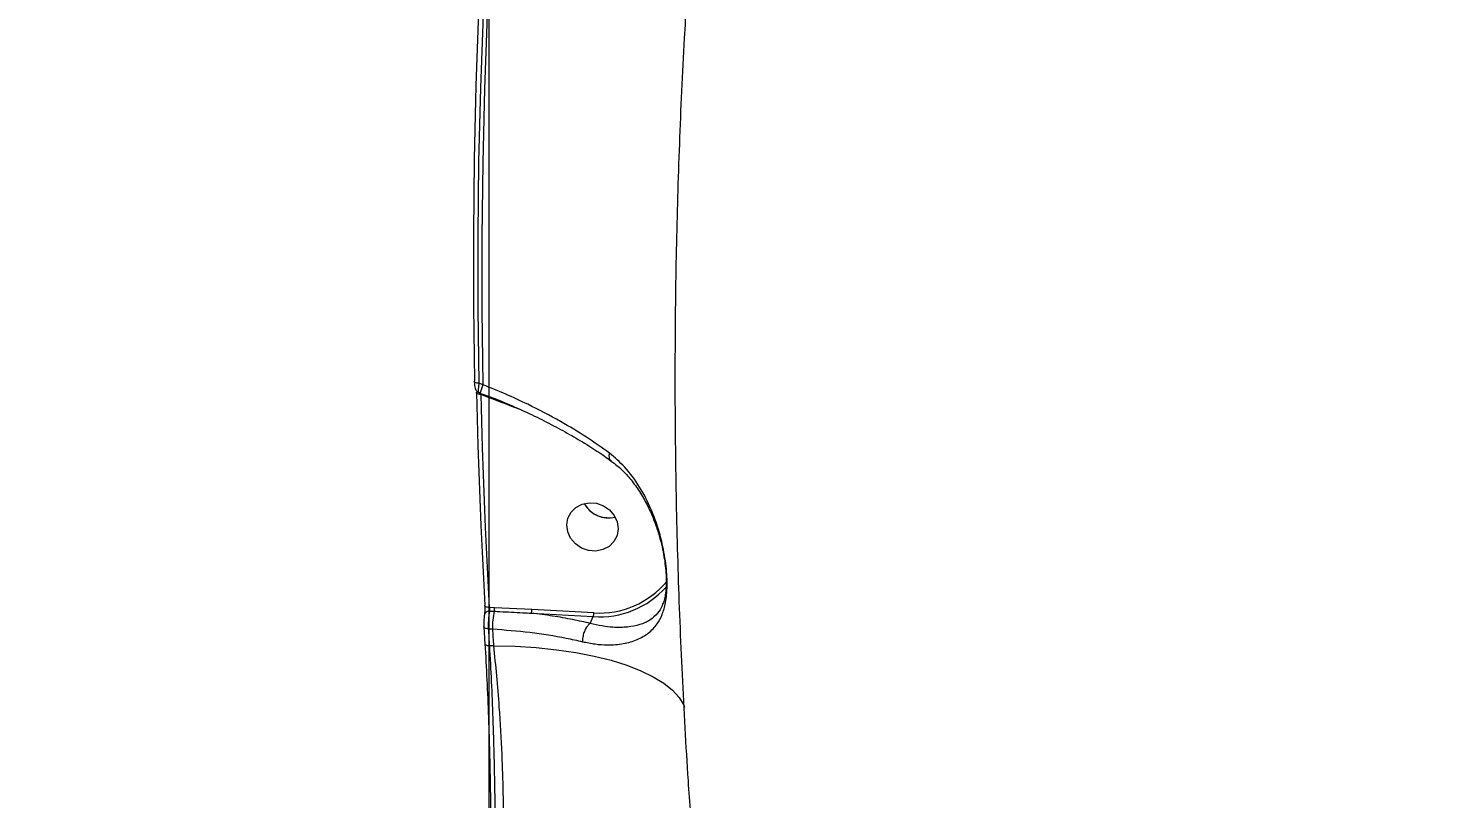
# Model space of a CAD drawing. Header units: millimetres. Extents: x -6328 to 5334, y -5037 to 4112.
# Drawn here: x -3619 to -3376.5, y 583.2 to 716.3 of the extents above; entities that cross this region are included whole.
import ezdxf

# ---------------------------------------------------------------- set-up
doc = ezdxf.new("R2010")
doc.units = ezdxf.units.MM
for name, color, linetype in [('DIKOM_ЗОНА', 80, 'Continuous'), ('DIKOM_ОБЪЕКТ', 7, 'Continuous'), ('DIKOM_РАЗМЕР_ЗОНА', 7, 'Continuous'), ('DIKOM_РАЗМЕР_ОБЪЕКТА', 7, 'Continuous')]:
    doc.layers.add(name, color=color, linetype=linetype)
doc.styles.add('style1', font='arial.ttf', dxfattribs={"width": 0.8})
doc.dimstyles.new('1-50', dxfattribs={"dimtxt": 300, "dimasz": 200, "dimexe": 100, "dimexo": 0, "dimgap": 100, "dimtad": 1, "dimtxsty": 'style1', "dimcen": 200, "dimclrd": 7, "dimclre": 7, "dimclrt": 7, "dimadec": 1, "dimazin": 2, "dimtfac": 1, "dimtmove": 0, "dimatfit": 2, "dimfxl": 0, "dimlwd": 25, "dimlwe": 18, "dimarcsym": 0})

# ---------------------------------------------------------------- blocks, each defined once
blk = doc.blocks.new('*D0')
at = {"layer": 'Defpoints', "color": 0, "transparency": 16777216}
for p in [(-3539.45, 760.32), (3333.52, 448.13), (3333.52, -4437.11)]:
    blk.add_point(p, dxfattribs=at)
at = {"layer": 'DIKOM_РАЗМЕР_ОБЪЕКТА', "color": 7, "lineweight": 18, "transparency": 16777216}
for p, q in [((-3539.45, 760.32), (-3539.45, -4537.11)), ((3333.52, 448.13), (3333.52, -4537.11))]:
    blk.add_line(p, q, dxfattribs=at)
at = {"layer": 'DIKOM_РАЗМЕР_ОБЪЕКТА', "color": 7, "lineweight": 25, "transparency": 16777216}
blk.add_line((-3339.45, -4437.11), (3133.52, -4437.11), dxfattribs=at)
at = {"layer": 'DIKOM_РАЗМЕР_ОБЪЕКТА', "color": 7, "transparency": 16777216}
for points in [[(-3339.45, -4403.77), (-3339.45, -4470.44), (-3539.45, -4437.11)], [(3133.52, -4403.77), (3133.52, -4470.44), (3333.52, -4437.11)]]:
    blk.add_solid(points, dxfattribs=at)
at = {"layer": 'DIKOM_РАЗМЕР_ОБЪЕКТА', "color": 7, "transparency": 16777216, "insert": (-102.96, -4183.94), "char_height": 300, "attachment_point": 5, "style": 'style1'}
blk.add_mtext('6900', dxfattribs=at)
blk = doc.blocks.new('*D1')
at = {"layer": 'Defpoints', "color": 0, "transparency": 16777216}
for p in [(-5040.91, 625.75), (5333.52, 448.13), (5333.52, -4936.78)]:
    blk.add_point(p, dxfattribs=at)
at = {"layer": 'DIKOM_РАЗМЕР_ЗОНА', "color": 7, "lineweight": 18, "transparency": 16777216}
for p, q in [((-5040.91, 625.75), (-5040.91, -5036.78)), ((5333.52, 448.13), (5333.52, -5036.78))]:
    blk.add_line(p, q, dxfattribs=at)
at = {"layer": 'DIKOM_РАЗМЕР_ЗОНА', "color": 7, "lineweight": 25, "transparency": 16777216}
blk.add_line((-4840.91, -4936.78), (5133.52, -4936.78), dxfattribs=at)
at = {"layer": 'DIKOM_РАЗМЕР_ЗОНА', "color": 7, "transparency": 16777216}
for points in [[(-4840.91, -4903.45), (-4840.91, -4970.11), (-5040.91, -4936.78)], [(5133.52, -4903.45), (5133.52, -4970.11), (5333.52, -4936.78)]]:
    blk.add_solid(points, dxfattribs=at)
at = {"layer": 'DIKOM_РАЗМЕР_ЗОНА', "color": 7, "transparency": 16777216, "insert": (-104.69, -4683.61), "char_height": 300, "attachment_point": 5, "style": 'style1'}
blk.add_mtext('10400', dxfattribs=at)
blk = doc.blocks.new('*D2')
at = {"layer": 'Defpoints', "color": 0, "transparency": 16777216}
for p in [(-5303.77, 2121.42), (-1621.11, 2121.42), (560.33, -2395.62)]:
    blk.add_point(p, dxfattribs=at)
at = {"layer": 'DIKOM_РАЗМЕР_ОБЪЕКТА', "color": 7, "lineweight": 18, "transparency": 16777216}
for p, q in [((-1621.11, 2121.42), (-5403.77, 2121.42)), ((560.33, -2395.62), (-5403.77, -2395.62))]:
    blk.add_line(p, q, dxfattribs=at)
at = {"layer": 'DIKOM_РАЗМЕР_ОБЪЕКТА', "color": 7, "lineweight": 25, "transparency": 16777216}
blk.add_line((-5303.77, -2195.62), (-5303.77, 1921.42), dxfattribs=at)
at = {"layer": 'DIKOM_РАЗМЕР_ОБЪЕКТА', "color": 7, "transparency": 16777216}
for points in [[(-5337.11, 1921.42), (-5270.44, 1921.42), (-5303.77, 2121.42)], [(-5337.11, -2195.62), (-5270.44, -2195.62), (-5303.77, -2395.62)]]:
    blk.add_solid(points, dxfattribs=at)
at = {"layer": 'DIKOM_РАЗМЕР_ОБЪЕКТА', "color": 7, "transparency": 16777216, "insert": (-5556.94, -137.1), "char_height": 300, "attachment_point": 5, "rotation": 90, "style": 'style1'}
blk.add_mtext('4500', dxfattribs=at)
blk = doc.blocks.new('*D3')
at = {"layer": 'Defpoints', "color": 0, "transparency": 16777216}
for p in [(-1814.92, 4111.71), (-5877.98, -3895.62), (33.33, -3895.62)]:
    blk.add_point(p, dxfattribs=at)
at = {"layer": 'DIKOM_РАЗМЕР_ЗОНА', "color": 7, "lineweight": 18, "transparency": 16777216}
for p, q in [((-1814.92, 4111.71), (-5977.98, 4111.71)), ((33.33, -3895.62), (-5977.98, -3895.62))]:
    blk.add_line(p, q, dxfattribs=at)
at = {"layer": 'DIKOM_РАЗМЕР_ЗОНА', "color": 7, "lineweight": 25, "transparency": 16777216}
blk.add_line((-5877.98, 3911.71), (-5877.98, -3695.62), dxfattribs=at)
at = {"layer": 'DIKOM_РАЗМЕР_ЗОНА', "color": 7, "transparency": 16777216}
for points in [[(-5911.31, 3911.71), (-5844.65, 3911.71), (-5877.98, 4111.71)], [(-5911.31, -3695.62), (-5844.65, -3695.62), (-5877.98, -3895.62)]]:
    blk.add_solid(points, dxfattribs=at)
at = {"layer": 'DIKOM_РАЗМЕР_ЗОНА', "color": 7, "transparency": 16777216, "insert": (-6131.15, 108.05), "char_height": 300, "attachment_point": 5, "rotation": 90, "style": 'style1'}
blk.add_mtext('8000', dxfattribs=at)

msp = doc.modelspace()

# ---------------------------------------------------------------- linework, layer by layer
at = {"layer": 'DIKOM_ЗОНА', "color": 3, "lineweight": 15}
msp.add_lwpolyline([(-2227.791, 4022.501, -0.4004134), (-924.694, 3567.218), (-783.266, 3290.817), (-574.315, 2882.448, 0.2815691), (-351.757, 2746.326), (3559.672, 2746.326, -0.2314536), (4743.738, 2167.188, -0.5747587), (2938.453, -2322.602, 0.3441492), (2725.867, -2545.064, -0.3852766), (1233.33, -3895.616), (300.314, -3895.616, -0.3636017), (-860.648, -2922.741, 0.3636017), (-1106.793, -2716.473), (-1724.025, -2716.473, -0.3491545), (-2514.764, -2087.631, 0.3242764), (-2736.03, -1894.92, -0.3882716), (-5040.908, 625.746), (-5040.908, 2102.661, -0.2943872), (-4453.774, 3013.453), (-2227.791, 4022.501)], format="xyb", dxfattribs=at)
at = {"layer": 'DIKOM_ОБЪЕКТ', "color": 7, "linetype": 'Continuous', "lineweight": 15}
for p, q in [((-3540.449, 654.725), (-3541.104, 654.97)), ((-3541.16, 653.398), (-3540.918, 653.308)), ((-3540.918, 653.308), (-3540.919, 653.309)), ((-3534.52, 650.655), (-3534.283, 650.566)), ((-3538.423, 616.205), (-3539.302, 616.252)), ((-3532.003, 615.898), (-3538.423, 616.205)), ((-3539.255, 615.635), (-3538.487, 615.593)), ((-3532.08, 615.249), (-3521.377, 614.672)), ((-3521.3, 615.321), (-3532.003, 615.898)), ((-3521.896, 613.491), (-3521.377, 614.672)), ((-3540.293, 612.883), (-3540.285, 612.936)), ((-3540.293, 612.883), (-3540.113, 609.908)), ((-3539.457, 612.572), (-3538.805, 612.537)), ((-3538.63, 609.63), (-3539.278, 609.6))]:
    msp.add_line(p, q, dxfattribs=at)
at = {"layer": 'DIKOM_ОБЪЕКТ', "color": 7, "linetype": 'Continuous', "lineweight": 15, "flags": 128}
for points in [[(-3538.909, 757.232), (-3539.828, 744.552), (-3540.592, 731.854), (-3541.202, 719.139), (-3541.658, 706.409), (-3541.959, 693.665), (-3542.105, 680.91), (-3542.097, 668.144), (-3541.934, 655.369)], [(-3541.104, 654.97), (-3541.267, 667.734), (-3541.275, 680.49), (-3541.129, 693.235), (-3540.828, 705.968), (-3540.373, 718.688), (-3539.764, 731.392), (-3539, 744.079), (-3538.082, 756.749)], [(-3537.429, 756.713), (-3538.349, 744.018), (-3539.114, 731.305), (-3539.725, 718.574), (-3540.18, 705.828), (-3540.48, 693.069), (-3540.625, 680.297), (-3540.614, 667.516), (-3540.449, 654.725)], [(-3541.104, 654.97), (-3541.288, 654.985), (-3541.46, 655.013), (-3541.613, 655.054), (-3541.742, 655.104), (-3541.841, 655.163), (-3541.908, 655.229), (-3541.939, 655.298), (-3541.934, 655.369)], [(-3540.732, 653.017), (-3540.918, 653.032), (-3541.09, 653.06), (-3541.243, 653.1), (-3541.372, 653.15), (-3541.471, 653.209), (-3541.537, 653.275), (-3541.568, 653.345), (-3541.561, 653.416)], [(-3541.561, 653.416), (-3541.452, 648.819), (-3541.323, 644.221), (-3541.174, 639.622), (-3541.006, 635.023), (-3540.817, 630.423), (-3540.608, 625.822), (-3540.379, 621.222), (-3540.13, 616.621)], [(-3539.302, 616.252), (-3539.551, 620.849), (-3539.779, 625.446), (-3539.988, 630.043), (-3540.177, 634.639), (-3540.346, 639.234), (-3540.495, 643.829), (-3540.623, 648.424), (-3540.732, 653.017)], [(-3522.218, 626.09), (-3523.426, 626.514), (-3524.48, 627.234), (-3525.295, 628.192), (-3525.804, 629.31), (-3525.967, 630.498), (-3525.771, 631.659), (-3525.231, 632.699), (-3524.39, 633.535), (-3523.318, 634.097), (-3522.101, 634.341), (-3520.837, 634.248), (-3519.629, 633.823), (-3518.575, 633.103), (-3517.761, 632.145), (-3517.251, 631.027), (-3517.088, 629.839), (-3517.284, 628.678), (-3517.825, 627.638), (-3518.665, 626.803), (-3519.737, 626.24), (-3520.954, 625.996), (-3522.218, 626.09)], [(-3519.699, 631.818), (-3518.436, 631.725), (-3517.591, 631.856)], [(-3539.302, 616.252), (-3539.487, 616.261), (-3539.659, 616.283), (-3539.813, 616.318), (-3539.941, 616.364), (-3540.04, 616.419), (-3540.106, 616.482), (-3540.136, 616.55), (-3540.13, 616.621)], [(-3540.195, 615.003), (-3540.205, 614.949), (-3540.21, 614.778)], [(-3539.457, 612.572), (-3539.641, 612.58), (-3539.813, 612.602), (-3539.966, 612.636), (-3540.094, 612.681), (-3540.193, 612.736), (-3540.259, 612.798), (-3540.291, 612.866), (-3540.293, 612.883)], [(-3539.278, 609.6), (-3539.301, 609.971), (-3539.323, 610.343), (-3539.346, 610.714), (-3539.368, 611.086), (-3539.391, 611.457), (-3539.413, 611.829), (-3539.435, 612.2), (-3539.457, 612.572)], [(-3538.805, 612.537), (-3538.784, 612.173), (-3538.762, 611.81), (-3538.74, 611.446), (-3538.719, 611.083), (-3538.697, 610.72), (-3538.675, 610.356), (-3538.652, 609.993), (-3538.63, 609.63)], [(-3539.278, 609.6), (-3539.462, 609.608), (-3539.634, 609.629), (-3539.787, 609.662), (-3539.915, 609.707), (-3540.014, 609.762), (-3540.08, 609.824), (-3540.111, 609.891), (-3540.113, 609.908)], [(-3538.63, 609.63), (-3534.901, 609.536), (-3531.266, 609.308), (-3527.757, 608.948), (-3524.407, 608.46), (-3521.245, 607.847), (-3518.301, 607.116), (-3515.602, 606.273), (-3513.172, 605.326), (-3511.034, 604.283), (-3509.206, 603.155), (-3507.706, 601.95), (-3506.548, 600.681), (-3505.741, 599.358), (-3505.601, 599.038)]]:
    msp.add_lwpolyline(points, dxfattribs=at)
at = {"layer": 'DIKOM_ОБЪЕКТ', "color": 7, "linetype": 'Continuous', "lineweight": 15}
for centre, radius, start, end in [((-3540.747, 654.252), 0.978, 228.13046, 261.12744), ((-3527.141, 649.525), 14.288, 158.65714, 164.64597), ((-3518.749, 636.508), 4.785, 208.69742, 258.53706), ((-3518.742, 636.504), 4.788, 208.62187, 283.91344), ((-3520.294, 630.104), 15.47, 265.98736, 318.07456), ((-3520.303, 630.378), 15.09, 266.21361, 320.39587), ((-3540.826, 616.146), 2.403, 346.7074, 1.40195), ((-3539.349, 614.76), 0.88, 83.83586, 163.98929), ((-3526.793, 612.831), 12.016, 166.7074, 181.40195), ((-3534.088, 615.817), 2.087, 344.21229, 2.22185), ((-3523.385, 615.24), 2.087, 344.21287, 2.22147)]:
    msp.add_arc(centre, radius, start, end, dxfattribs=at)
for points, knots in [([(-3422.899, 1025.76), (-3422.584, 1024.31), (-3421.527, 1019.447), (-3418.606, 1010.782), (-3414.082, 999.61), (-3408.953, 989.236), (-3403.659, 979.818), (-3398.79, 971.907), (-3393.637, 964.159), (-3388.251, 956.582), (-3382.464, 948.931), (-3374.956, 939.557), (-3365.393, 928.428), (-3353.508, 915.66), (-3341.158, 903.322), (-3328.501, 891.458), (-3316.137, 880.52), (-3303.815, 870.164), (-3291.873, 860.576), (-3279.715, 851.229), (-3266.023, 841.128), (-3250.939, 830.514), (-3234.399, 819.455), (-3218.689, 809.445), (-3203.407, 800.134), (-3188.904, 791.659), (-3174.422, 783.534), (-3158.402, 774.902), (-3141.1, 766.017), (-3122.524, 756.978), (-3105.22, 748.997), (-3088.684, 741.754), (-3073.238, 735.321), (-3058.051, 729.31), (-3043.081, 723.695), (-3028.07, 718.351), (-3018.092, 715.065), (-3013.098, 713.421)], [0, 0, 0, 0, 0.0144718, 0.0485391, 0.0827126, 0.1187735, 0.1426499, 0.1665629, 0.1882447, 0.2099265, 0.231718, 0.2535095, 0.2893309, 0.3252754, 0.3602302, 0.3922148, 0.4242869, 0.4518443, 0.4794575, 0.5056644, 0.5319192, 0.5669316, 0.5989686, 0.631093, 0.6586948, 0.6863524, 0.7126009, 0.7388973, 0.7739972, 0.8061138, 0.8383179, 0.8659875, 0.8937129, 0.9200252, 0.9463853, 0.9731675, 1, 1, 1, 1]), ([(-3504.874, 727.005), (-3505.151, 722.857), (-3505.832, 712.627), (-3506.559, 696.286), (-3507.102, 677.989), (-3507.32, 659.67), (-3507.226, 641.336), (-3506.82, 622.991), (-3506.093, 604.641), (-3505.313, 590.517), (-3504.751, 582.514), (-3504.618, 580.624)], [0, 0, 0, 0, 0.0852617, 0.2102603, 0.335305, 0.4603974, 0.5855393, 0.7107321, 0.8359774, 0.9612764, 1, 1, 1, 1]), ([(-3541.94, 655.324), (-3541.94, 655.286), (-3541.937, 655.008), (-3541.905, 654.59), (-3541.849, 654.215), (-3541.721, 653.866), (-3541.497, 653.591), (-3541.292, 653.429), (-3541.166, 653.404), (-3541.156, 653.402)], [0, 0, 0, 0, 0.0452377, 0.3283473, 0.5691985, 0.7136879, 0.8523867, 0.9879014, 1, 1, 1, 1]), ([(-3541.15, 653.426), (-3541.158, 653.42), (-3541.195, 653.391), (-3541.211, 653.65), (-3541.192, 654.178), (-3541.133, 654.707), (-3541.104, 654.97)], [0, 0, 0, 0, 0.081936, 0.3839505, 0.6936976, 1, 1, 1, 1]), ([(-3540.927, 653.287), (-3540.089, 652.973), (-3538.06, 652.211), (-3534.91, 650.875), (-3531.501, 649.311), (-3528.217, 647.659), (-3525.085, 645.943), (-3522.15, 644.174), (-3519.878, 642.703), (-3518.672, 641.816), (-3518.298, 641.541)], [0, 0, 0, 0, 0.0990711, 0.2400036, 0.3810767, 0.521783, 0.6617402, 0.8006322, 0.9382394, 1, 1, 1, 1]), ([(-3540.732, 653.017), (-3540.53, 652.941), (-3538.456, 652.162), (-3536.388, 651.37), (-3534.52, 650.655)], [0, 0, 0, 0, 0.0974053, 1, 1, 1, 1]), ([(-3518.566, 642.872), (-3519.874, 643.807), (-3522.51, 645.692), (-3527.259, 648.545), (-3531.976, 651.019), (-3536.504, 653.121), (-3539.13, 654.189), (-3540.449, 654.725)], [0, 0, 0, 0, 0.2106475, 0.4247497, 0.6762129, 0.837399, 1, 1, 1, 1]), ([(-3523.245, 610.336), (-3522.504, 610.185), (-3521.006, 609.881), (-3518.601, 609.736), (-3516.108, 609.935), (-3513.744, 610.629), (-3511.797, 611.757), (-3510.399, 613.212), (-3509.436, 614.973), (-3508.823, 617.053), (-3508.598, 619.361), (-3508.64, 621.582), (-3508.792, 623.403), (-3509.067, 625.324), (-3509.532, 627.647), (-3510.261, 630.303), (-3511.496, 633.629), (-3513.313, 637.145), (-3515.717, 640.452), (-3517.679, 642.119), (-3518.566, 642.872)], [0, 0, 0, 0, 0.0446305, 0.0901844, 0.1578887, 0.2276906, 0.2976102, 0.3691165, 0.424259, 0.4808154, 0.5408157, 0.5708599, 0.6019605, 0.6340833, 0.6670382, 0.7192629, 0.7727753, 0.8517178, 0.932987, 1, 1, 1, 1]), ([(-3518.25, 641.574), (-3518.319, 641.616), (-3518.514, 641.738), (-3518.633, 642.16), (-3518.623, 642.59), (-3518.574, 642.833), (-3518.566, 642.872)], [0, 0, 0, 0, 0.208392, 0.5924578, 0.9345385, 1, 1, 1, 1]), ([(-3518.293, 641.516), (-3517.953, 641.274), (-3517.007, 640.599), (-3515.602, 639.19), (-3514.069, 637.318), (-3512.69, 635.171), (-3511.545, 632.923), (-3510.654, 630.722), (-3509.993, 628.687), (-3509.506, 626.795), (-3509.163, 625.064), (-3508.927, 623.423), (-3508.796, 621.88), (-3508.767, 620.461), (-3508.834, 619.236), (-3508.983, 618.174), (-3509.198, 617.276), (-3509.386, 616.823), (-3509.477, 616.603)], [0, 0, 0, 0, 0.0469821, 0.1310806, 0.2185353, 0.3089409, 0.3990657, 0.4753194, 0.5432549, 0.6033853, 0.6568735, 0.704516, 0.7551148, 0.8034835, 0.8497149, 0.898659, 0.9507315, 1, 1, 1, 1]), ([(-3540.137, 616.503), (-3540.133, 616.442), (-3540.122, 616.242), (-3540.123, 615.855), (-3540.141, 615.44), (-3540.167, 615.161), (-3540.191, 615.022), (-3540.195, 615.006), (-3540.195, 615.002)], [0, 0, 0, 0, 0.1104139, 0.3565262, 0.6113404, 0.8170747, 0.9655415, 1, 1, 1, 1]), ([(-3539.255, 615.635), (-3539.254, 615.669), (-3539.253, 615.738), (-3539.261, 615.891), (-3539.276, 616.06), (-3539.292, 616.183), (-3539.301, 616.244), (-3539.302, 616.252)], [0, 0, 0, 0, 0.2402545, 0.481153, 0.7222791, 0.9628586, 1, 1, 1, 1]), ([(-3509.475, 616.603), (-3509.48, 616.585), (-3509.661, 615.99), (-3510.325, 615.145), (-3511.538, 613.993), (-3513.268, 613.228), (-3515.397, 612.798), (-3517.632, 612.763), (-3519.845, 613.017), (-3521.196, 613.304), (-3521.898, 613.489), (-3521.898, 613.489)], [0, 0, 0, 0, 0.0040061, 0.132921, 0.2971194, 0.4646349, 0.6250168, 0.7893008, 0.8937207, 0.9999446, 1, 1, 1, 1]), ([(-3540.21, 614.778), (-3540.229, 614.676), (-3540.265, 614.471), (-3540.297, 614.014), (-3540.307, 613.51), (-3540.297, 613.142), (-3540.287, 612.96), (-3540.285, 612.936)], [0, 0, 0, 0, 0.2407363, 0.4813566, 0.7220917, 0.9627992, 1, 1, 1, 1]), ([(-3539.457, 612.572), (-3539.458, 612.612), (-3539.469, 612.915), (-3539.472, 613.527), (-3539.435, 614.365), (-3539.362, 615.124), (-3539.29, 615.465), (-3539.255, 615.635)], [0, 0, 0, 0, 0.0372364, 0.2781056, 0.5188615, 0.7593902, 1, 1, 1, 1]), ([(-3538.487, 615.593), (-3538.158, 615.576), (-3536.514, 615.488), (-3534.378, 615.387), (-3532.574, 615.279), (-3532.08, 615.249)], [0, 0, 0, 0, 0.1536563, 0.7683028, 1, 1, 1, 1]), ([(-3521.896, 613.491), (-3522.888, 613.715), (-3524.983, 614.187), (-3528.387, 614.783), (-3530.846, 615.093), (-3532.08, 615.249)], [0, 0, 0, 0, 0.3093528, 0.6532138, 1, 1, 1, 1]), ([(-3538.805, 612.537), (-3536.632, 612.372), (-3532.223, 612.038), (-3527.056, 611.204), (-3524.181, 610.549), (-3523.245, 610.336)], [0, 0, 0, 0, 0.3958736, 0.80322, 1, 1, 1, 1]), ([(-3521.898, 613.489), (-3522.053, 613.374), (-3522.362, 613.144), (-3522.769, 612.506), (-3523.075, 611.737), (-3523.218, 611.024), (-3523.248, 610.562), (-3523.245, 610.378), (-3523.245, 610.336)], [0, 0, 0, 0, 0.2123422, 0.4246843, 0.6370268, 0.84937, 0.965475, 1, 1, 1, 1]), ([(-3521.898, 613.489), (-3521.897, 613.489), (-3521.897, 613.49), (-3521.896, 613.491), (-3521.896, 613.491)], [0, 0, 0, 0, 0.8025649, 1, 1, 1, 1]), ([(-3540.106, 609.961), (-3539.988, 607.91), (-3539.75, 603.772), (-3539.516, 598.057), (-3539.356, 593.06), (-3539.25, 588.82), (-3539.17, 584.548), (-3539.117, 580.33), (-3539.087, 576.215), (-3539.076, 572.212), (-3539.082, 568.297), (-3539.101, 564.557), (-3539.128, 561.033), (-3539.161, 557.735), (-3539.196, 554.616), (-3539.219, 552.75), (-3539.23, 551.813)], [0, 0, 0, 0, 0.1013046, 0.2043245, 0.2693234, 0.3347703, 0.4016321, 0.4689837, 0.5341683, 0.5998078, 0.6668825, 0.7344532, 0.7996653, 0.8653309, 0.9324208, 1, 1, 1, 1]), ([(-3538.392, 552.66), (-3538.376, 554.481), (-3538.352, 557.236), (-3538.318, 561.584), (-3538.289, 566.184), (-3538.276, 571.176), (-3538.292, 576.423), (-3538.332, 581.808), (-3538.416, 587.351), (-3538.552, 592.916), (-3538.707, 597.855), (-3538.934, 603.501), (-3539.162, 607.555), (-3539.278, 609.6)], [0, 0, 0, 0, 0.130741, 0.1978155, 0.2653844, 0.3961147, 0.4632011, 0.5307838, 0.6611978, 0.7281017, 0.7954933, 0.8968894, 1, 1, 1, 1]), ([(-3538.63, 609.63), (-3538.452, 607.914), (-3538.095, 604.462), (-3537.597, 598.173), (-3537.251, 592.171), (-3537.044, 586.606), (-3536.914, 581.06), (-3536.9, 575.613), (-3537.004, 570.403), (-3537.143, 566.621), (-3537.337, 563.034), (-3537.587, 559.647), (-3537.896, 556.451), (-3538.175, 554.159), (-3538.351, 552.947), (-3538.392, 552.66)], [0, 0, 0, 0, 0.0869112, 0.1748861, 0.3057204, 0.3728218, 0.4404087, 0.5725022, 0.6402835, 0.708565, 0.774872, 0.8416469, 0.9098981, 0.9786596, 1, 1, 1, 1])]:
    msp.add_open_spline(points, degree=3, knots=knots, dxfattribs=at)

# ---------------------------------------------------------------- dimensions: what is measured, and where the dimension line sits
at = {"layer": 'DIKOM_РАЗМЕР_ЗОНА'}
dim = msp.add_linear_dim(base=(-5877.98, -3895.616), p1=(-1814.925, 4111.709), p2=(33.33, -3895.616), angle=90, text='8000', dimstyle='1-50', dxfattribs=at)
dim.commit()
dim.dimension.update_dxf_attribs({"geometry": '*D3', "text_midpoint": (-5877.98, 108.046), "dimtype": 160})
dim = msp.add_linear_dim(base=(5333.521, -4936.782), p1=(-5040.908, 625.746), p2=(5333.521, 448.128), text='10400', dimstyle='1-50', dxfattribs=at)
dim.commit()
dim.dimension.update_dxf_attribs({"geometry": '*D1', "text_midpoint": (-104.69, -4936.782), "dimtype": 160})
at = {"layer": 'DIKOM_РАЗМЕР_ОБЪЕКТА'}
dim = msp.add_linear_dim(base=(-5303.773, 2121.419), p1=(560.33, -2395.616), p2=(-1621.109, 2121.419), angle=90, text='4500', dimstyle='1-50', dxfattribs=at)
dim.commit()
dim.dimension.update_dxf_attribs({"geometry": '*D2', "text_midpoint": (-5303.773, -137.099), "dimtype": 160})
dim = msp.add_linear_dim(base=(3333.521, -4437.108), p1=(-3539.449, 760.323), p2=(3333.521, 448.128), text='6900', dimstyle='1-50', dxfattribs=at)
dim.commit()
dim.dimension.update_dxf_attribs({"geometry": '*D0', "text_midpoint": (-102.964, -4437.108), "dimtype": 160})

doc.saveas('drawing.dxf')
